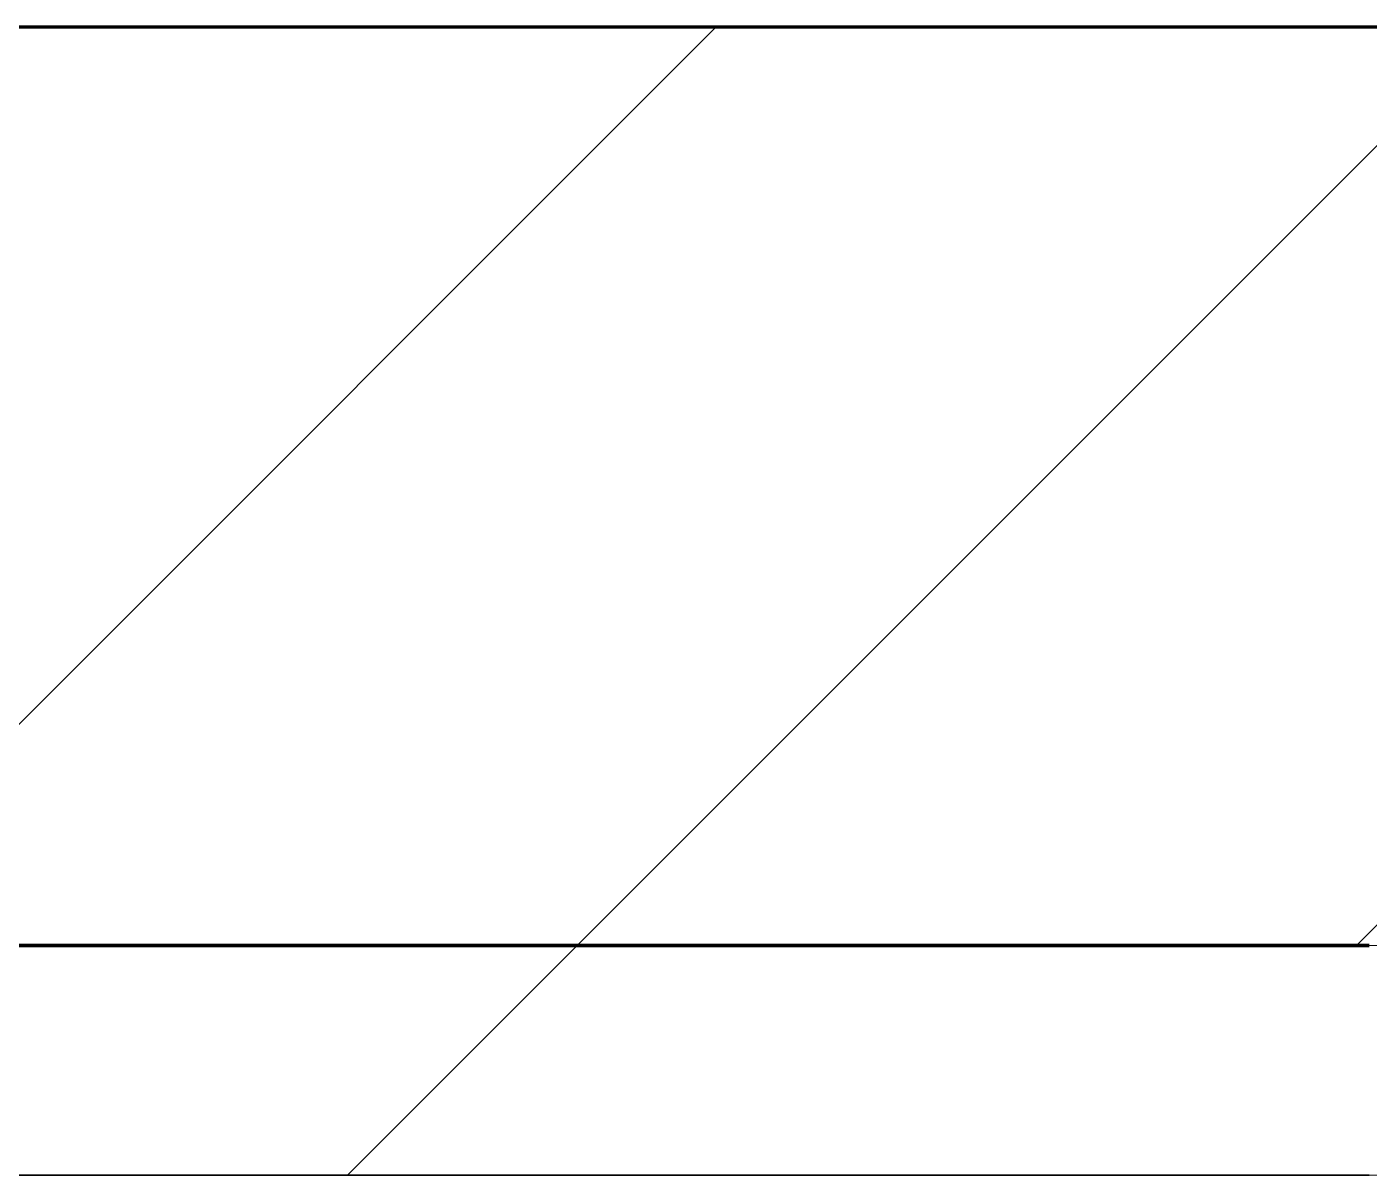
# Model space of a CAD drawing. Header units: millimetres. Extents: x -794868 to -715506, y -16735 to 22434.
# Drawn here: x -742274.7 to -741982.4, y 7894 to 8144 of the extents above; entities that cross this region are included whole.
import ezdxf

# ---------------------------------------------------------------- set-up
doc = ezdxf.new("R2010")
doc.units = ezdxf.units.MM
for name, color, linetype, lineweight in [('A-GLAZ-CURT', 2, 'Continuous', 9), ('A-WALL', 5, 'Continuous', 35), ('A-WALL-FNSH', 2, 'Continuous', 35), ('A-WALL-PATT', 1, 'Continuous', 35)]:
    doc.layers.add(name, color=color, linetype=linetype, lineweight=lineweight)

# ---------------------------------------------------------------- blocks, each defined once
blk = doc.blocks.new('PPLS-PP19_Custom Tile Pattern - Custom Tile Pattern-V68-4262-01 ENLARGED UPPER PLATFORM LEVEL - REFLECTED CEILING PLAN - SHEET 3')
at = {"layer": 'A-GLAZ-CURT'}
for p, q in [((243.96, 0), (300, 0)), ((243.97, 0), (300, 0)), ((300, 0), (243.97, 0)), ((258.86, -50), (300, -50)), ((300, -50), (258.86, -50))]:
    blk.add_line(p, q, dxfattribs=at)
for points, knots in [([(300, 0), (288.22, 0), (269.18, 0), (250.35, 0), (243.94, 0)], [-12528.858583, -12528.858583, -12528.858583, -12528.858583, -11905.454923, -11536.547553, -11536.547553, -11536.547553, -11536.547553]), ([(300, 0), (286.53, 0), (267.84, 0), (249.13, 0), (243.96, 0)], [-285.253232, -285.253232, -285.253232, -285.253232, -244.693688, -229.001755, -229.001755, -229.001755, -229.001755]), ([(284.76, 0), (284.76, 0), (285.09, 0), (287.47, 0), (293.59, 0), (297.76, 0), (300, 0)], [-4110.630118, -4110.630118, -4110.630118, -4110.630118, -4053.389046, -3959.664717, -3862.421465, -3746.95702, -3746.95702, -3746.95702, -3746.95702])]:
    blk.add_open_spline(points, degree=3, knots=knots, dxfattribs=at)
blk = doc.blocks.new('PPLS-PP19_Custom Tile Pattern - Custom Tile Pattern-V69-4262-01 ENLARGED UPPER PLATFORM LEVEL - REFLECTED CEILING PLAN - SHEET 3')
at = {"layer": 'A-GLAZ-CURT'}
for p, q in [((-300, 0), (300, 0)), ((300, 0), (-300, 0)), ((-293.07, 0), (-275.75, 0)), ((-275.75, 0), (-293.07, 0)), ((-222.32, 0), (-205, 0)), ((-205, 0), (-222.32, 0)), ((-300, -50), (300, -50)), ((300, -50), (-300, -50))]:
    blk.add_line(p, q, dxfattribs=at)
at = {"layer": 'A-GLAZ-CURT', "flags": 128}
for points in [[(-300, 0), (-291.56, 0), (-283.3, 0), (-275.2, 0), (-267.26, 0), (-259.45, 0), (-251.77, 0), (-244.2, 0), (-236.74, 0), (-229.36, 0), (-222.06, 0), (-214.83, 0), (-207.71, 0), (-200.76, 0), (-194.47, 0)], [(-125.17, 0), (-128.55, 0), (-134.16, 0), (-140.03, 0), (-145.5, 0), (-150.63, 0), (-155.53, 0), (-160.27, 0), (-164.95, 0), (-169.65, 0), (-174.47, 0), (-179.49, 0), (-184.81, 0), (-190.44, 0), (-196.37, 0), (-202.58, 0), (-209.04, 0), (-215.73, 0), (-222.63, 0), (-229.72, 0), (-236.97, 0), (-244.39, 0), (-251.96, 0), (-259.67, 0), (-267.51, 0), (-275.48, 0), (-283.55, 0), (-291.73, 0), (-300, 0)], [(-194.02, 0), (-187.54, 0), (-181.38, 0), (-175.58, 0), (-170.25, 0), (-165.64, 0), (-162.01, 0), (-159.53, 0), (-157.46, 0), (-154.52, 0), (-149.42, 0), (-141.84, 0), (-132.81, 0), (-126.4, 0)]]:
    blk.add_lwpolyline(points, dxfattribs=at)
at = {"layer": 'A-GLAZ-CURT'}
for points, knots in [([(-300, 0), (-284.65, 0), (-236.57, 0), (-174.61, 0), (-129.95, 0), (-110.8, 0), (-99.5, 0), (-91.46, 0)], [-5323.127839, -5323.127839, -5323.127839, -5323.127839, -4502.809032, -2700.551212, -1002.059161, -460.363443, 0, 0, 0, 0]), ([(-262.92, 0), (-269.62, 0), (-281.69, 0), (-294.48, 0), (-300, 0)], [-14117.930795, -14117.930795, -14117.930795, -14117.930795, -13729.592194, -13439.944408, -13439.944408, -13439.944408, -13439.944408]), ([(-262.44, 0), (-262.56, 0), (-263.93, 0), (-264.9, 0), (-265.4, 0)], [-227.211452, -227.211452, -227.211452, -227.211452, -208.940337, 0, 0, 0, 0]), ([(-195, 0), (-201.23, 0), (-222.23, 0), (-245.07, 0), (-262.35, 0)], [-15570.758768, -15570.758768, -15570.758768, -15570.758768, -15131.813646, -14128.93112, -14128.93112, -14128.93112, -14128.93112]), ([(-194.47, 0), (-198.1, 0), (-212.84, 0), (-232.01, 0), (-254.12, 0), (-259.77, 0), (-261.69, 0)], [-1587.663048, -1587.663048, -1587.663048, -1587.663048, -1400.429864, -858.079193, -543.655514, -265.643949, -265.643949, -265.643949, -265.643949]), ([(-258.6, 0), (-257.91, 0), (-254.26, 0), (-241.25, 0), (-225.99, 0), (-213.1, 0), (-203.19, 0), (-197.31, 0), (-194.47, 0)], [-5722.54675, -5722.54675, -5722.54675, -5722.54675, -5657.471696, -5413.335975, -5017.494783, -4832.723979, -4666.091899, -4504.997302, -4504.997302, -4504.997302, -4504.997302]), ([(-194.48, 0), (-195.47, 0), (-204.86, 0), (-216.65, 0), (-231.26, 0), (-233.46, 0), (-234, 0)], [-1475.09807, -1475.09807, -1475.09807, -1475.09807, -1422.553702, -978.033455, -846.069444, -682.911962, -682.911962, -682.911962, -682.911962]), ([(-233.49, 0), (-233.44, 0), (-232.38, 0), (-230.74, 0), (-225.3, 0), (-223.63, 0)], [-455.274641, -455.274641, -455.274641, -455.274641, -440.605512, -119.536984, 0, 0, 0, 0]), ([(-223.63, 0), (-219.39, 0), (-206.17, 0), (-188.58, 0), (-169.02, 0), (-152.12, 0), (-136.84, 0), (-129.54, 0), (-127.42, 0), (-127.37, 0)], [-5463.295695, -5463.295695, -5463.295695, -5463.295695, -5161.076232, -4739.070012, -4465.409639, -4149.119819, -3839.893365, -3647.167523, -3642.19713, -3642.19713, -3642.19713, -3642.19713]), ([(-126.6, 0), (-129.29, 0), (-149.49, 0), (-172.49, 0), (-194.47, 0)], [-17381.180655, -17381.180655, -17381.180655, -17381.180655, -17136.203329, -15583.19664, -15583.19664, -15583.19664, -15583.19664]), ([(-133.82, 0), (-135.51, 0), (-137.8, 0), (-149.31, 0), (-162.01, 0), (-176.88, 0), (-188.86, 0), (-194.22, 0)], [-2731.647847, -2731.647847, -2731.647847, -2731.647847, -2418.507304, -2308.929706, -2113.765672, -1763.376603, -1479.642584, -1479.642584, -1479.642584, -1479.642584]), ([(-137.88, 0), (-140.56, 0), (-147.66, 0), (-147.69, 0), (-158.72, 0), (-174.02, 0), (-182.92, 0), (-191, 0), (-194.11, 0)], [-3187.727384, -3187.727384, -3187.727384, -3187.727384, -2919.378265, -2477.344047, -2237.412286, -2029.680487, -1755.085331, -1593.863692, -1593.863692, -1593.863692, -1593.863692]), ([(-193.87, 0), (-191.35, 0), (-182.86, 0), (-171.77, 0), (-158.7, 0), (-157.22, 0)], [-4493.543421, -4493.543421, -4493.543421, -4493.543421, -4349.945572, -4000.813434, -3840.635403, -3840.635403, -3840.635403, -3840.635403]), ([(-152.35, 0), (-151.03, 0), (-147.71, 0), (-143.57, 0), (-138.62, 0)], [-3494.978217, -3494.978217, -3494.978217, -3494.978217, -3371.022232, -3227.460399, -3227.460399, -3227.460399, -3227.460399]), ([(-118.78, 0), (-121.86, 0), (-126.28, 0), (-136.96, 0), (-147.46, 0), (-150.03, 0), (-150.57, 0)], [-5938.474035, -5938.474035, -5938.474035, -5938.474035, -5700.061948, -5508.838257, -5298.784692, -5196.16478, -5196.16478, -5196.16478, -5196.16478]), ([(-150.34, 0), (-150.07, 0), (-147.75, 0), (-142.86, 0), (-132.22, 0), (-126.65, 0)], [-4948.728362, -4948.728362, -4948.728362, -4948.728362, -4883.323924, -4440.880425, -4100.916692, -4100.916692, -4100.916692, -4100.916692]), ([(-26.75, 0), (-27.82, 0), (-36.18, 0), (-53.55, 0), (-78.2, 0), (-110.94, 0), (-130.52, 0), (-147.74, 0), (-149.07, 0)], [-8718.362214, -8718.362214, -8718.362214, -8718.362214, -8532.293389, -8073.216054, -7508.296369, -7004.680444, -6449.282163, -6277.220794, -6277.220794, -6277.220794, -6277.220794]), ([(-148.23, 0), (-146.94, 0), (-140.15, 0), (-137.28, 0), (-133.93, 0), (-128.78, 0), (-126.5, 0)], [-6162.058746, -6162.058746, -6162.058746, -6162.058746, -6017.569127, -5560.701257, -5364.112219, -5231.017328, -5231.017328, -5231.017328, -5231.017328]), ([(-86.16, 0), (-91.37, 0), (-104.13, 0), (-122.65, 0), (-139.03, 0), (-146.11, 0), (-146.95, 0)], [-1681.3698, -1681.3698, -1681.3698, -1681.3698, -1374.161226, -945.742622, -741.901385, -489.130243, -489.130243, -489.130243, -489.130243]), ([(-146.69, 0), (-146.59, 0), (-145.49, 0), (-135.69, 0), (-128.29, 0), (-125.15, 0)], [-420.34245, -420.34245, -420.34245, -420.34245, -406.956646, -290.263673, 0, 0, 0, 0]), ([(-127.41, 0), (-131.63, 0), (-133.16, 0), (-134.09, 0), (-134.15, 0)], [-8540.990293, -8540.990293, -8540.990293, -8540.990293, -8266.114998, -8246.473386, -8246.473386, -8246.473386, -8246.473386]), ([(-134.15, 0), (-133.32, 0), (-130.31, 0), (-117.33, 0), (-92.04, 0), (-74.02, 0), (-62.74, 0), (-60.36, 0), (-59.97, 0)], [-7657.439573, -7657.439573, -7657.439573, -7657.439573, -7293.749979, -6839.55839, -6236.997189, -5713.340575, -5140.470607, -5006.787413, -5006.787413, -5006.787413, -5006.787413]), ([(-120.13, 0), (-120.14, 0), (-120.24, 0), (-121.3, 0), (-129.25, 0), (-133.82, 0)], [-2933.992132, -2933.992132, -2933.992132, -2933.992132, -2920.575025, -2840.280255, -2731.647847, -2731.647847, -2731.647847, -2731.647847]), ([(-113.43, 0), (-113.44, 0), (-113.96, 0), (-119.73, 0), (-125.14, 0), (-126.55, 0), (-126.72, 0)], [-328.499627, -328.499627, -328.499627, -328.499627, -282.672656, -98.539552, -24.539552, -14.473635, -14.473635, -14.473635, -14.473635]), ([(-126.5, 0), (-122.44, 0), (-108.71, 0), (-86.68, 0), (-67.08, 0), (-59.84, 0), (-58.66, 0)], [-5231.017328, -5231.017328, -5231.017328, -5231.017328, -4994.692869, -4542.524482, -4008.285538, -3894.249991, -3894.249991, -3894.249991, -3894.249991]), ([(-126.48, 0), (-125.3, 0), (-124.06, 0), (-123.43, 0), (-123.28, 0)], [-3612.805853, -3612.805853, -3612.805853, -3612.805853, -3488.92562, -3439.852845, -3439.852845, -3439.852845, -3439.852845]), ([(-125.75, 0), (-125.28, 0), (-120.38, 0), (-107.3, 0), (-90.42, 0), (-75.26, 0), (-68.41, 0), (-65.12, 0), (-63.63, 0)], [-4082.700899, -4082.700899, -4082.700899, -4082.700899, -4054.690705, -3793.097032, -3402.597032, -3144.956779, -3050.982048, -2969.237017, -2969.237017, -2969.237017, -2969.237017]), ([(-72.93, 0), (-75.51, 0), (-89.55, 0), (-108.92, 0), (-125.61, 0)], [-19442.345229, -19442.345229, -19442.345229, -19442.345229, -18935.241197, -17411.007533, -17411.007533, -17411.007533, -17411.007533]), ([(-125.15, 0), (-124.93, 0), (-121.96, 0), (-113.01, 0), (-98.9, 0), (-85.29, 0), (-71.67, 0), (-65.93, 0), (-65.07, 0)], [-3362.7396, -3362.7396, -3362.7396, -3362.7396, -3342.215224, -3074.362186, -2902.289527, -2605.247022, -2322.099534, -2241.8264, -2241.8264, -2241.8264, -2241.8264]), ([(-122.08, 0), (-122.01, 0), (-121.69, 0), (-121.2, 0), (-120.88, 0)], [-3136.336417, -3136.336417, -3136.336417, -3136.336417, -3110.304437, -3035.164275, -3035.164275, -3035.164275, -3035.164275]), ([(-58.72, 0), (-59.58, 0), (-65.71, 0), (-81.23, 0), (-99.51, 0), (-114.02, 0), (-117.28, 0), (-118.78, 0)], [-1113.440026, -1113.440026, -1113.440026, -1113.440026, -1060.00838, -740.068933, -229.489605, -116.330425, 0, 0, 0, 0]), ([(-117.74, 0), (-117.19, 0), (-114.78, 0), (-113.43, 0), (-113.43, 0)], [-821.249067, -821.249067, -821.249067, -821.249067, -394.672656, -330.879064, -330.879064, -330.879064, -330.879064]), ([(-36.62, 0), (-36.62, 0), (-40.35, 0), (-44.32, 0), (-58.97, 0), (-85.2, 0), (-107.61, 0), (-116.56, 0), (-117.56, 0)], [-4069.478503, -4069.478503, -4069.478503, -4069.478503, -3858.647035, -3538.256648, -2842.901703, -2193.204658, -1433.981041, -985.49888, -985.49888, -985.49888, -985.49888]), ([(-115.82, 0), (-114.96, 0), (-110.41, 0), (-96.78, 0), (-71.33, 0), (-42.53, 0), (-12.78, 0), (2.52, 0), (7.3, 0), (8.3, 0)], [-5724.064692, -5724.064692, -5724.064692, -5724.064692, -5430.283136, -5103.229623, -4799.173296, -4065.652676, -3589.737505, -3285.047089, -3166.503872, -3166.503872, -3166.503872, -3166.503872]), ([(-58.72, 0), (-63.21, 0), (-75.93, 0), (-94, 0), (-112.01, 0), (-114.94, 0), (-115.63, 0)], [-1449.065343, -1449.065343, -1449.065343, -1449.065343, -1208.454564, -789.402658, -501.969187, -243.577221, -243.577221, -243.577221, -243.577221]), ([(-91.46, 0), (-90.09, 0), (-84.7, 0), (-77.43, 0), (-72.73, 0), (-72.64, 0), (-72.64, 0)], [-19832.387487, -19832.387487, -19832.387487, -19832.387487, -19753.885894, -19541.04734, -19478.625389, -19471.062469, -19471.062469, -19471.062469, -19471.062469]), ([(-63.96, 0), (-64.13, 0), (-72.5, 0), (-80.63, 0), (-86.16, 0)], [-2171.769325, -2171.769325, -2171.769325, -2171.769325, -2007.031671, -1681.3698, -1681.3698, -1681.3698, -1681.3698]), ([(-59.38, 0), (-62.07, 0), (-71.8, 0), (-77.83, 0), (-82.66, 0), (-83.28, 0), (-83.28, 0)], [-2144.571912, -2144.571912, -2144.571912, -2144.571912, -2006.592567, -1646.621388, -1424.436217, -1393.971743, -1393.971743, -1393.971743, -1393.971743]), ([(-83.28, 0), (-83.28, 0), (-82.91, 0), (-76.14, 0), (-62.97, 0), (-48.14, 0), (-36.49, 0), (-33.57, 0), (-29.94, 0), (-28.57, 0)], [-1393.4169, -1393.4169, -1393.4169, -1393.4169, -1353.722004, -1274.333717, -1073.56893, -651.549973, -296.515819, -83.513472, 0, 0, 0, 0]), ([(-66.39, 0), (-66.39, 0), (-64.39, 0), (-61.5, 0), (-59.27, 0)], [-2493.31794, -2493.31794, -2493.31794, -2493.31794, -2315.303971, -1998.57939, -1998.57939, -1998.57939, -1998.57939]), ([(-58.78, 0), (-62.61, 0), (-65.97, 0), (-66.37, 0), (-66.38, 0)], [-2823.476149, -2823.476149, -2823.476149, -2823.476149, -2542.574734, -2498.224237, -2498.224237, -2498.224237, -2498.224237]), ([(-58.76, 0), (-57.57, 0), (-49.66, 0), (-34.42, 0), (-29.82, 0), (-29.19, 0)], [-1974.619858, -1974.619858, -1974.619858, -1974.619858, -1809.437387, -963.711516, -666.19313, -666.19313, -666.19313, -666.19313]), ([(-58.74, 0), (-58.31, 0), (-57.22, 0), (-54.23, 0), (-46.33, 0), (-42.62, 0), (-41.76, 0)], [-4848.024199, -4848.024199, -4848.024199, -4848.024199, -4680.891996, -4469.85053, -4321.566175, -4270.495146, -4270.495146, -4270.495146, -4270.495146]), ([(-29.03, 0), (-33.97, 0), (-43.74, 0), (-53.58, 0), (-58.6, 0), (-58.72, 0)], [-2680.714891, -2680.714891, -2680.714891, -2680.714891, -2413.671296, -2161.752162, -2155.857929, -2155.857929, -2155.857929, -2155.857929]), ([(-36.33, 0), (-36.43, 0), (-37.27, 0), (-45.02, 0), (-46.05, 0), (-54.03, 0), (-58.72, 0)], [-1855.773136, -1855.773136, -1855.773136, -1855.773136, -1810.870157, -1672.078046, -1405.135169, -1113.463882, -1113.463882, -1113.463882, -1113.463882]), ([(31.18, 0), (25.97, 0), (11.99, 0), (-16.92, 0), (-42.17, 0), (-56.38, 0), (-58.46, 0)], [-4496.803627, -4496.803627, -4496.803627, -4496.803627, -4222.080604, -3745.412743, -2981.410125, -2831.320802, -2831.320802, -2831.320802, -2831.320802]), ([(9.21, 0), (8.99, 0), (7.57, 0), (2.57, 0), (-12.23, 0), (-25.64, 0), (-40, 0), (-51.76, 0), (-57.92, 0), (-58.02, 0)], [-2916.95429, -2916.95429, -2916.95429, -2916.95429, -2882.788014, -2720.818881, -2518.50168, -2125.455881, -1792.521578, -1466.981642, -1461.463326, -1461.463326, -1461.463326, -1461.463326]), ([(-57.86, 0), (-56.63, 0), (-54.37, 0), (-45.2, 0), (-40.79, 0), (-40.46, 0), (-40.44, 0)], [-2845.518808, -2845.518808, -2845.518808, -2845.518808, -2734.127174, -2474.780881, -2410.990208, -2350.645972, -2350.645972, -2350.645972, -2350.645972]), ([(-57.64, 0), (-55.94, 0), (-53.15, 0), (-48.53, 0), (-30.79, 0), (-18.03, 0), (2.33, 0), (8.44, 0), (9.2, 0)], [-3860.98898, -3860.98898, -3860.98898, -3860.98898, -3689.699207, -3546.54457, -3315.260113, -2864.387349, -2439.246196, -2374.548545, -2374.548545, -2374.548545, -2374.548545]), ([(-51.83, 0), (-51.83, 0), (-51.78, 0), (-47.4, 0), (-46.01, 0), (-40.22, 0), (-36.78, 0)], [-632.814994, -632.814994, -632.814994, -632.814994, -627.965721, -508.377888, -260.442412, 0, 0, 0, 0]), ([(8.2, 0), (4.7, 0), (-5.3, 0), (-20.62, 0), (-32.81, 0), (-44.85, 0), (-51.43, 0), (-51.79, 0)], [-1805.750466, -1805.750466, -1805.750466, -1805.750466, -1617.263037, -1290.787923, -1039.307308, -819.71621, -644.910881, -644.910881, -644.910881, -644.910881]), ([(-41.76, 0), (-39.9, 0), (-37.72, 0), (-36.92, 0), (-36.77, 0)], [-4270.495146, -4270.495146, -4270.495146, -4270.495146, -4161.040818, -4106.245333, -4106.245333, -4106.245333, -4106.245333]), ([(-36.78, 0), (-32.43, 0), (-19.22, 0), (8.83, 0), (43.36, 0), (70.92, 0), (82.12, 0), (83.66, 0)], [-6191.144455, -6191.144455, -6191.144455, -6191.144455, -5862.463379, -5340.621928, -4573.028122, -4094.177415, -3869.465285, -3869.465285, -3869.465285, -3869.465285]), ([(-36.29, 0), (-36.29, 0), (-34.66, 0), (-28.88, 0), (-26.95, 0), (-26.54, 0)], [-9150.272121, -9150.272121, -9150.272121, -9150.272121, -9057.163041, -8919.836787, -8834.607043, -8834.607043, -8834.607043, -8834.607043]), ([(8.53, 0), (6.69, 0), (-2.7, 0), (-16.58, 0), (-34.76, 0), (-36.04, 0)], [-9997.055338, -9997.055338, -9997.055338, -9997.055338, -9884.23066, -9424.652049, -9182.880979, -9182.880979, -9182.880979, -9182.880979]), ([(-33.34, 0), (-33.34, 0), (-32.93, 0), (-31.16, 0), (-30.52, 0)], [-2415.024266, -2415.024266, -2415.024266, -2415.024266, -2357.633367, -2323.618664, -2323.618664, -2323.618664, -2323.618664]), ([(9.15, 0), (6.43, 0), (-2.99, 0), (-17.84, 0), (-30.57, 0), (-31.82, 0), (-32, 0)], [-3472.831147, -3472.831147, -3472.831147, -3472.831147, -3333.063701, -2994.501669, -2698.150104, -2614.070998, -2614.070998, -2614.070998, -2614.070998]), ([(-30.76, 0), (-30.73, 0), (-29.99, 0), (-23.47, 0), (-15.75, 0), (-15.19, 0)], [-54176.191683, -54176.191683, -54176.191683, -54176.191683, -54157.274271, -53749.15266, -53717.791567, -53717.791567, -53717.791567, -53717.791567]), ([(-30.52, 0), (-27.11, 0), (-17.83, 0), (5.99, 0), (22.06, 0), (37.44, 0), (45.92, 0), (57.76, 0), (64.47, 0), (72.74, 0), (75.22, 0), (76.03, 0), (76.21, 0)], [-2323.618664, -2323.618664, -2323.618664, -2323.618664, -2142.497158, -1716.209403, -1206.526904, -1089.329421, -901.315459, -753.071572, -495.328968, -421.953223, -334.951786, -290.452333, -290.452333, -290.452333, -290.452333]), ([(-13, 0), (-14.35, 0), (-17.68, 0), (-25.97, 0), (-29.52, 0), (-30.21, 0)], [-55207.591944, -55207.591944, -55207.591944, -55207.591944, -54789.006179, -54461.685999, -54290.791712, -54290.791712, -54290.791712, -54290.791712]), ([(8.33, 0), (8.19, 0), (7.18, 0), (0.32, 0), (-13.89, 0), (-24.92, 0), (-29.03, 0)], [-3574.286521, -3574.286521, -3574.286521, -3574.286521, -3526.962355, -3285.499107, -2903.012179, -2680.714891, -2680.714891, -2680.714891, -2680.714891]), ([(-28.98, 0), (-28.66, 0), (-27.39, 0), (-24.45, 0), (-22.56, 0)], [-166.548282, -166.548282, -166.548282, -166.548282, -102.06493, 0, 0, 0, 0]), ([(-28.57, 0), (-26.93, 0), (-20.29, 0), (-11.45, 0), (0.33, 0), (7.21, 0), (9.15, 0)], [-5361.429781, -5361.429781, -5361.429781, -5361.429781, -5261.36855, -5050.479954, -4785.90057, -4682.354927, -4682.354927, -4682.354927, -4682.354927]), ([(-22.56, 0), (-20.27, 0), (-17.03, 0), (-11.36, 0), (-7.66, 0), (-6.6, 0), (-6.44, 0)], [-56468.192263, -56468.192263, -56468.192263, -56468.192263, -56344.022017, -56303.229861, -56166.290093, -56124.392176, -56124.392176, -56124.392176, -56124.392176]), ([(-15.19, 0), (-13.07, 0), (-2.77, 0), (7.85, 0), (9.05, 0)], [-461.142613, -461.142613, -461.142613, -461.142613, -429.606584, -425.607381, -425.607381, -425.607381, -425.607381]), ([(-6.54, 0), (-6.73, 0), (-7.2, 0), (-7.6, 0), (-7.79, 0)], [-56009.792147, -56009.792147, -56009.792147, -56009.792147, -55949.290093, -55895.192118, -55895.192118, -55895.192118, -55895.192118])]:
    blk.add_open_spline(points, degree=3, knots=knots, dxfattribs=at)
for points in [[(-63.63, 0), (-61.72, 0), (-59.88, 0), (-58.53, 0)], [(-39.84, 0), (-39.08, 0), (-38.11, 0), (-37.36, 0)]]:
    blk.add_open_spline(points, degree=3, dxfattribs=at)
blk = doc.blocks.new('*U685')
at = {"layer": 'A-GLAZ-CURT', "rotation": 180}
for name, p in [('PPLS-PP19_Custom Tile Pattern - Custom Tile Pattern-V69-4262-01 ENLARGED UPPER PLATFORM LEVEL - REFLECTED CEILING PLAN - SHEET 3', (2400, 4315)), ('PPLS-PP19_Custom Tile Pattern - Custom Tile Pattern-V68-4262-01 ENLARGED UPPER PLATFORM LEVEL - REFLECTED CEILING PLAN - SHEET 3', (3000, 4315))]:
    blk.add_blockref(name, p, dxfattribs=at)

msp = doc.modelspace()

# ---------------------------------------------------------------- hatches: boundary and pattern name
at = {"layer": 'A-WALL-PATT', "lineweight": 9}
h = msp.add_hatch(dxfattribs=at)
h.set_pattern_fill('FP_2', color=256, style=0, pattern_type=2)
h.set_pattern_definition([(45, (0, 0), (-84.852814, 84.852814), [])])
h.paths.add_polyline_path([(-726702.04, 7944.02), (-726702.04, 8144.02), (-745928.95, 8144.02), (-745928.95, 7944.02), (-741941.23, 7944.02), (-741939.02, 7948.97), (-741927.94, 7944.02), (-737141.23, 7944.02), (-737139.02, 7948.97), (-737127.94, 7944.02), (-727494.49, 7944.02)])
h = msp.add_hatch(dxfattribs=at)
h.set_pattern_fill('FP_3', color=256, style=0, pattern_type=2)
h.set_pattern_definition([(45, (0, 0), (-212.13203, 212.13203), []), (135, (0, 0), (-212.13203, -212.13203), [])])
h.paths.add_polyline_path([(-726752.04, 7894.02), (-726702.04, 7894.02), (-726702.04, 7944.02), (-737127.94, 7944.02), (-737091.55, 7927.76), (-737089.44, 7931.09), (-737082.37, 7934.02), (-737075.3, 7931.09), (-737072.37, 7924.02), (-737072.37, 7919.2), (-737016.03, 7894.02), (-727494.49, 7894.02)])
h.paths.add_polyline_path([(-737675.94, 7894.02), (-737126.34, 7894.02), (-737157.37, 7907.88), (-737141.23, 7944.02), (-741927.94, 7944.02), (-741891.55, 7927.76), (-741889.44, 7931.09), (-741882.37, 7934.02), (-741875.3, 7931.09), (-741872.37, 7924.02), (-741872.37, 7919.2), (-741816.03, 7894.02), (-737811.69, 7894.02)])
h.paths.add_polyline_path([(-742087.9, 7894.02), (-741926.34, 7894.02), (-741957.37, 7907.88), (-741941.23, 7944.02), (-745928.95, 7944.02), (-745928.95, 7894.02), (-742155.77, 7894.02)])

# ---------------------------------------------------------------- linework, layer by layer
at = {"layer": 'A-WALL', "color": 7, "lineweight": 70}
for p, q in [((-745728.95, 8144.02), (-741982.37, 8144.02)), ((-741982.37, 8144.02), (-740782.37, 8144.02)), ((-741982.37, 7944.02), (-745928.95, 7944.02)), ((-745928.95, 7944.02), (-741982.37, 7944.02))]:
    msp.add_line(p, q, dxfattribs=at)
at = {"layer": 'A-WALL-FNSH', "color": 250}
msp.add_line((-741982.37, 7894.02), (-745928.95, 7894.02), dxfattribs=at)

# ---------------------------------------------------------------- block references
msp.add_blockref('*U685', (-744682.37, 3579.02))

doc.saveas('drawing.dxf')
